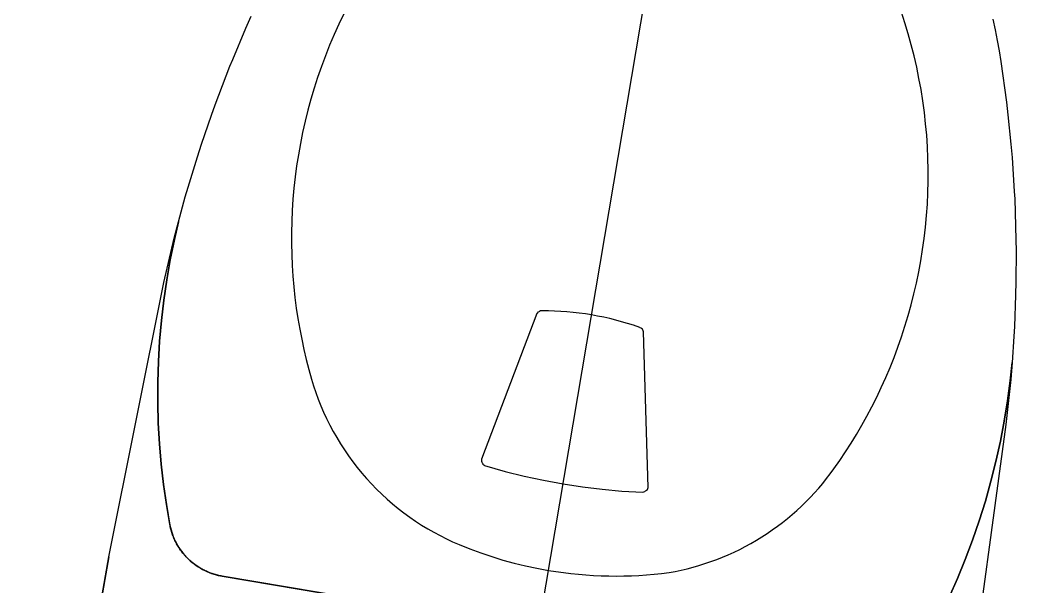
# Model space of a CAD drawing. Extents: x -936 to 12807311, y 101 to 1511157.
# Drawn here: x 12236234.7 to 12236707.7, y 1184550.6 to 1184815.3 of the extents above; entities that cross this region are included whole.
import ezdxf

# ---------------------------------------------------------------- set-up
doc = ezdxf.new("R2010")
doc.units = 0
doc.header["$LTSCALE"] = 1000
doc.header["$MEASUREMENT"] = 0
doc.linetypes.add('PX-PLAN-F2-T2$0$DASH', pattern=[0.35, 0.25, -0.1])
doc.layers.add('PX-PLAN-F2-T2$0$FUR家具', color=8, linetype='Continuous')
doc.layers.add('PX-PLAN-F2-T2$0$X-01-10-01$0$@@Guideline - noneprint', color=163, linetype='Continuous', plot=False)

# ---------------------------------------------------------------- blocks, each defined once
blk = doc.blocks.new('PX-PLAN-F2-T2$0$X-01-10-02$0$TOILET4')
at = {"layer": 'PX-PLAN-F2-T2$0$FUR家具', "color": 8}
blk.add_line((29154.01, 36907.03), (29394.13, 36908.42), dxfattribs=at)
for points in [[(29234.36, 36907.5), (29154.01, 36907.03), (29023.44, 36902.87), (29002.26, 36901.6), (28994.27, 36900.84), (29002.86, 36901.4), (29012.4, 36901.74), (29021.97, 36901.8), (29031.55, 36901.6), (29041.14, 36901.11), (29050.71, 36900.35), (29060.26, 36899.31), (29069.78, 36898), (29079.25, 36896.42), (29088.66, 36894.56), (29098.01, 36892.44), (29107.27, 36890.05), (29116.45, 36887.41), (29125.52, 36884.51), (29134.7, 36881.28), (29135.74, 36880.87), (29136.74, 36880.43), (29137.73, 36879.95), (29138.72, 36879.42), (29139.69, 36878.86), (29140.65, 36878.25), (29141.59, 36877.61), (29142.51, 36876.92), (29143.41, 36876.2), (29144.28, 36875.43), (29145.13, 36874.63), (29145.95, 36873.8), (29146.74, 36872.93), (29147.5, 36872.03), (29148.22, 36871.09), (29148.9, 36870.13), (29149.55, 36869.15), (29150.16, 36868.14), (29150.72, 36867.11), (29151.24, 36866.06), (29151.72, 36864.99), (29152.16, 36863.91), (29152.55, 36862.82), (29152.9, 36861.72), (29153.21, 36860.62), (29153.47, 36859.51), (29153.68, 36858.4), (29153.86, 36857.3), (29153.99, 36856.19), (29154.08, 36855.1), (29154.13, 36854.01), (29154.13, 36853.2), (29154.13, 36793.42)], [(29107.27, 36516.79), (29098.01, 36514.41), (29088.66, 36512.29), (29079.25, 36510.43), (29069.78, 36508.85), (29060.26, 36507.53), (29050.71, 36506.5), (29041.14, 36505.74), (29031.55, 36505.25), (29021.97, 36505.04), (29012.4, 36505.11), (29002.86, 36505.45), (28994.27, 36506), (29002.26, 36505.25), (29023.44, 36503.98), (29154.01, 36499.81)], [(29154.13, 36653.42), (29154.13, 36853.2), (29154.13, 36853.74), (29154.11, 36854.28), (29154.09, 36854.83), (29154.05, 36855.37), (29154.01, 36855.92), (29153.95, 36856.47), (29153.89, 36857.02), (29153.81, 36857.57), (29153.73, 36858.12), (29153.63, 36858.68), (29153.52, 36859.23), (29153.4, 36859.79), (29153.27, 36860.34), (29153.13, 36860.89), (29152.98, 36861.44), (29152.82, 36862), (29152.64, 36862.54), (29152.46, 36863.09), (29152.26, 36863.64), (29152.05, 36864.18), (29151.83, 36864.72), (29151.61, 36865.26), (29151.36, 36865.79), (29151.11, 36866.32), (29150.85, 36866.84), (29150.58, 36867.36), (29150.3, 36867.88), (29150.01, 36868.39), (29149.7, 36868.89), (29149.39, 36869.39), (29149.07, 36869.89), (29148.73, 36870.37), (29148.39, 36870.85), (29148.04, 36871.33), (29147.68, 36871.79), (29147.31, 36872.25), (29146.93, 36872.7), (29146.54, 36873.15), (29146.15, 36873.58), (29145.75, 36874.01), (29145.34, 36874.42), (29144.92, 36874.83), (29144.5, 36875.23), (29144.06, 36875.62), (29143.63, 36876.01), (29143.18, 36876.38), (29142.73, 36876.74), (29142.28, 36877.09), (29141.82, 36877.44), (29141.35, 36877.77), (29140.88, 36878.09), (29140.4, 36878.41), (29139.93, 36878.71), (29139.44, 36879), (29138.96, 36879.28), (29138.47, 36879.56), (29137.98, 36879.82), (29137.48, 36880.07), (29136.98, 36880.31), (29136.49, 36880.54), (29135.99, 36880.76), (29135.48, 36880.97), (29134.98, 36881.17), (29134.48, 36881.36), (29125.52, 36884.51), (29116.45, 36887.41), (29107.27, 36890.05), (29098.01, 36892.44), (29088.66, 36894.56), (29079.25, 36896.42), (29069.78, 36898), (29060.26, 36899.31), (29050.71, 36900.35), (29041.14, 36901.11), (29031.55, 36901.6), (29021.97, 36901.8), (29012.4, 36901.74), (29002.86, 36901.4), (28994.27, 36900.84), (28982.28, 36899.71), (28977.55, 36899.14), (28962.98, 36897.25), (28956.81, 36896.34), (28942.67, 36894), (28937.53, 36893.1), (28918.71, 36889.32), (28915.4, 36888.56), (28899.88, 36884.88), (28893.93, 36883.35)], [(28837.7, 36541.57), (28842.39, 36539.65), (28847.11, 36537.83), (28851.85, 36536.11), (28856.61, 36534.49), (28874.94, 36528.78), (28880.53, 36527.18), (28893.93, 36523.5), (28899.88, 36521.97), (28915.4, 36518.29), (28918.71, 36517.52), (28937.53, 36513.74), (28942.67, 36512.85), (28956.81, 36510.51), (28962.98, 36509.6), (28977.55, 36507.71), (28982.28, 36507.14), (28994.27, 36506), (29002.86, 36505.45), (29012.4, 36505.11), (29021.97, 36505.04), (29031.55, 36505.25), (29041.14, 36505.74), (29050.71, 36506.5), (29060.26, 36507.53), (29069.78, 36508.85), (29079.25, 36510.43), (29088.66, 36512.29), (29098.01, 36514.41), (29107.27, 36516.79)], [(28885.63, 36840.92), (28890.78, 36842.4), (28895.97, 36843.77), (28901.19, 36845.02), (28906.43, 36846.15), (28911.69, 36847.17), (28916.97, 36848.06), (28922.27, 36848.83), (28927.57, 36849.48), (28932.88, 36850.01), (28938.19, 36850.42), (28943.5, 36850.71), (28948.8, 36850.87), (28954.09, 36850.92), (28959.37, 36850.86), (28964.62, 36850.67), (28969.86, 36850.37), (28975.06, 36849.95), (28980.24, 36849.43), (28985.38, 36848.79), (28990.49, 36848.04), (28995.56, 36847.18), (29000.58, 36846.22), (29005.56, 36845.16), (29010.48, 36844), (29015.36, 36842.73), (29020.18, 36841.37), (29024.94, 36839.92), (29029.65, 36838.38), (29034.29, 36836.75), (29038.87, 36835.04), (29043.38, 36833.24), (29047.83, 36831.36), (29052.2, 36829.41), (29056.5, 36827.38), (29059.41, 36825.93), (29062.28, 36824.4), (29065.13, 36822.77), (29067.95, 36821.06), (29070.73, 36819.27), (29073.48, 36817.39), (29076.18, 36815.43), (29078.83, 36813.38), (29081.44, 36811.26), (29083.99, 36809.06), (29086.48, 36806.78), (29088.92, 36804.42), (29091.29, 36802), (29093.59, 36799.51), (29095.82, 36796.95), (29097.98, 36794.32), (29100.07, 36791.64), (29102.08, 36788.9), (29104.01, 36786.11), (29105.86, 36783.26), (29107.62, 36780.37), (29109.3, 36777.44), (29110.89, 36774.47), (29112.39, 36771.46), (29113.8, 36768.42), (29115.12, 36765.36), (29116.36, 36762.27), (29117.5, 36759.16), (29118.55, 36756.04), (29119.51, 36752.9), (29120.38, 36749.76), (29121.16, 36746.61), (29122.32, 36741.3), (29123.33, 36735.95), (29124.18, 36730.57), (29124.89, 36725.16), (29125.43, 36719.74), (29125.82, 36714.3), (29126.05, 36708.86), (29126.13, 36703.42), (29126.1, 36699.9), (29126, 36696.37), (29125.84, 36692.84), (29125.61, 36689.31), (29125.31, 36685.78), (29124.95, 36682.26), (29124.52, 36678.74), (29124.03, 36675.23), (29123.47, 36671.73), (29122.85, 36668.25), (29122.16, 36664.77), (29121.41, 36661.31), (29120.59, 36657.87), (29119.71, 36654.45), (29118.77, 36651.05), (29117.77, 36647.67), (29116.79, 36644.99), (29115.74, 36642.33), (29114.62, 36639.68), (29113.43, 36637.05), (29112.18, 36634.44), (29110.86, 36631.85), (29109.47, 36629.29), (29108.02, 36626.76), (29106.5, 36624.25), (29104.92, 36621.78), (29103.28, 36619.34), (29101.57, 36616.94), (29099.8, 36614.58), (29097.98, 36612.26), (29096.09, 36609.99), (29094.16, 36607.76), (29092.16, 36605.59), (29090.12, 36603.46), (29088.02, 36601.38), (29085.87, 36599.36), (29083.68, 36597.39), (29081.45, 36595.48), (29079.17, 36593.63), (29076.85, 36591.84), (29074.5, 36590.11), (29072.11, 36588.44), (29069.69, 36586.84), (29067.24, 36585.3), (29064.76, 36583.82), (29062.25, 36582.41), (29059.73, 36581.07), (29057.18, 36579.79), (29052.87, 36577.75), (29048.5, 36575.78), (29044.05, 36573.88), (29039.53, 36572.07), (29034.95, 36570.34), (29030.3, 36568.69), (29025.6, 36567.13), (29020.83, 36565.66), (29016, 36564.29), (29011.12, 36563.01), (29006.18, 36561.83), (29001.19, 36560.75), (28996.16, 36559.77), (28991.09, 36558.9), (28985.97, 36558.14), (28980.82, 36557.49), (28975.63, 36556.95), (28970.41, 36556.52), (28965.17, 36556.2), (28959.9, 36556.01), (28954.61, 36555.93), (28949.31, 36555.96), (28943.99, 36556.12), (28938.67, 36556.4), (28933.35, 36556.8), (28928.03, 36557.32), (28922.71, 36557.96), (28917.4, 36558.72), (28912.1, 36559.61), (28906.82, 36560.61), (28901.56, 36561.74), (28896.33, 36562.98), (28891.13, 36564.35), (28885.96, 36565.83), (28880.83, 36567.43), (28875.74, 36569.14), (28870.7, 36570.97), (28865.7, 36572.9), (28860.76, 36574.95), (28855.88, 36577.1), (28851.05, 36579.36), (28846.29, 36581.72), (28841.59, 36584.19)]]:
    blk.add_lwpolyline(points, dxfattribs=at)
blk.add_lwpolyline([(29085.13, 36703.42), (29084.99, 36694.2), (29084.57, 36684.98), (29083.88, 36675.79), (29082.83, 36665.93), (29082.54, 36665.5), (29082.37, 36665.14), (29081.98, 36664.81), (29081.71, 36664.53), (29081.57, 36664.46), (29081.13, 36664.1), (29080.65, 36664.05), (29080.22, 36663.88), (29008.85, 36678.14), (29008.42, 36678.43), (29007.75, 36678.83), (29007.52, 36679.29), (29007.35, 36679.49), (29007.2, 36679.99), (29007.12, 36680.19), (29006.62, 36683.3), (29006.23, 36686.15), (29005.89, 36689.01), (29005.62, 36691.88), (29005.41, 36694.76), (29005.25, 36697.64), (29005.16, 36700.53), (29005.13, 36703.42), (29005.16, 36706.31), (29005.25, 36709.2), (29005.41, 36712.09), (29005.62, 36714.97), (29005.89, 36717.84), (29006.23, 36720.7), (29006.62, 36723.55), (29007.21, 36727.25), (29007.57, 36727.63), (29007.62, 36727.74), (29007.71, 36727.82), (29008.02, 36728.3), (29008.47, 36728.49), (29008.7, 36728.68), (29080.1, 36742.94), (29080.61, 36742.78), (29081, 36742.72), (29081.43, 36742.45), (29081.77, 36742.27), (29081.88, 36742.15), (29082.36, 36741.84), (29082.54, 36741.39), (29082.82, 36741.04), (29083.88, 36731.06), (29084.57, 36721.87), (29084.99, 36712.65)], close=True, dxfattribs=at)
at = {"layer": 'PX-PLAN-F2-T2$0$X-01-10-01$0$@@Guideline - noneprint'}
blk.add_line((28639.13, 36703.48), (29449.13, 36703.48), dxfattribs=at)
blk = doc.blocks.new('PX-PLAN-F2-T2')
at = {"layer": 'PX-PLAN-F2-T2$0$FUR家具', "linetype": 'PX-PLAN-F2-T2$0$DASH', "extrusion": (4.18057e-08, -5.85942e-07, 1)}
blk.add_circle((12237322.259, 1185483.931, -5.171), 750, dxfattribs=at)
at = {"layer": 'PX-PLAN-F2-T2$0$FUR家具', "color": 8, "xscale": -1, "rotation": 80.42344426911741}
blk.add_blockref('PX-PLAN-F2-T2$0$X-01-10-02$0$TOILET4', (12277518.967, 1207172.352, 0), dxfattribs=at)

msp = doc.modelspace()

# ---------------------------------------------------------------- block references
msp.add_blockref('PX-PLAN-F2-T2', (0, 0))

doc.saveas('drawing.dxf')
